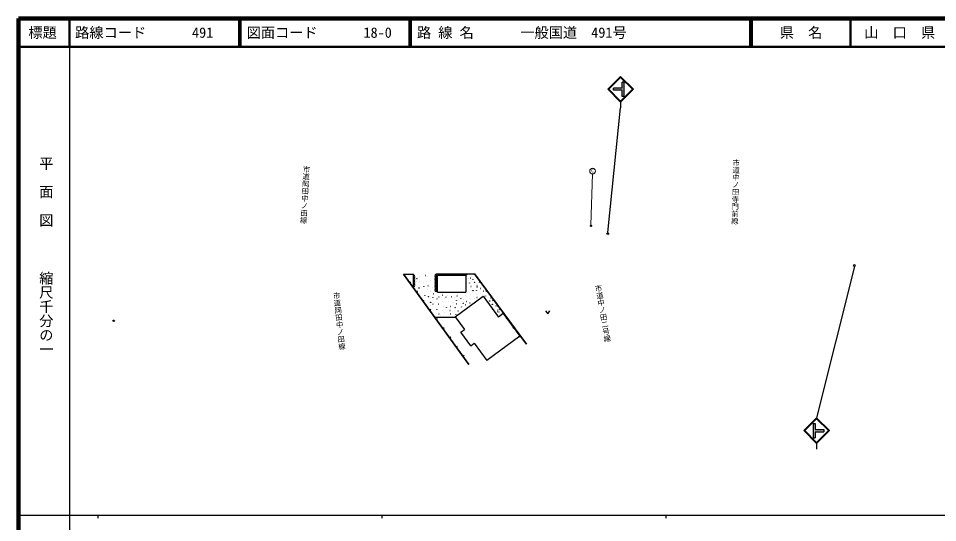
# Model space of a CAD drawing. Units: millimetres on the paper, with parts at other scales. Extents: x 40 to 680, y 20 to 380.
# Drawn here: x 40 to 363.7, y 202.4 to 380 of the extents above; entities that cross this region are included whole.
import ezdxf
from ezdxf.enums import TextEntityAlignment as Align

# ---------------------------------------------------------------- set-up
doc = ezdxf.new("R2010")
doc.units = ezdxf.units.MM
doc.header["$PDMODE"] = 32
doc.header["$PDSIZE"] = 0.5
for name, color, linetype, lineweight in [('M-BGD', 7, 'Continuous', 25), ('M-STR-HTXT', 7, 'Continuous', 13), ('M-STR-STRC', 7, 'Continuous', 25), ('M-TTL', 2, 'Continuous', 140), ('M-TTL-BAND', 7, 'Continuous', 25), ('M-TTL-LINE', 7, 'Continuous', 50)]:
    doc.layers.add(name, color=color, linetype=linetype, lineweight=lineweight)
doc.layers.add('M-OTRS', color=6, linetype='Continuous')
doc.layers.add('M-TTL-TXT', color=7, linetype='Continuous')
doc.styles.add('@ＭＳ ゴシック', font='')
doc.styles.add('ＭＳ ゴシック', font='')
doc.styles.get('@ＭＳ ゴシック').set_extended_font_data('@MS Gothic')
doc.styles.get('ＭＳ ゴシック').set_extended_font_data('MS Gothic')

msp = doc.modelspace()

# ---------------------------------------------------------------- hatches: boundary and pattern name
at = {"layer": 'M-STR-STRC'}
for points in [[(249.575, 355.413), (252.575, 355.413), (252.575, 357.538), (253.325, 357.538), (253.325, 352.538), (252.575, 352.538), (252.575, 354.663), (249.575, 354.663)], [(319.853, 237.301), (320.603, 237.301), (320.603, 235.176), (323.603, 235.176), (323.603, 234.426), (320.603, 234.426), (320.603, 232.301), (319.853, 232.301)]]:
    msp.add_hatch(color=256, dxfattribs=at).paths.add_polyline_path(points)

# ---------------------------------------------------------------- linework, layer by layer
at = {"layer": 'M-BGD'}
for p, q in [((175.606, 289.913), (179.106, 289.934)), ((175.606, 289.913), (179.106, 289.934)), ((175.606, 289.913), (179.106, 289.934)), ((198.663, 258.124), (175.606, 289.913)), ((175.606, 289.913), (198.663, 258.124)), ((177.356, 289.924), (177.358, 289.624)), ((179.106, 285.079), (179.106, 289.934)), ((179.106, 289.934), (179.106, 285.079)), ((187.106, 289.982), (200.605, 290.062)), ((187.106, 289.982), (200.605, 290.062)), ((187.106, 283.674), (187.106, 289.982)), ((187.106, 289.982), (187.106, 283.674)), ((187.579, 283.578), (187.579, 289.578)), ((187.579, 289.578), (197.579, 289.578)), ((189.856, 289.998), (189.859, 289.498)), ((193.856, 290.022), (193.859, 289.522)), ((197.579, 289.578), (197.579, 283.578)), ((197.856, 290.045), (197.858, 289.545)), ((218.938, 265.225), (200.605, 290.062)), ((200.605, 290.062), (218.938, 265.225)), ((177.74, 286.971), (178.145, 287.264)), ((202.645, 287.298), (202.243, 287.001)), ((180.089, 283.733), (180.494, 284.026)), ((187.579, 283.578), (197.579, 283.578)), ((193.758, 274.886), (203.678, 282.139)), ((203.678, 282.139), (209.042, 274.802)), ((205.021, 284.08), (204.619, 283.783)), ((182.438, 280.495), (182.842, 280.788)), ((207.396, 280.861), (206.994, 280.564)), ((184.786, 277.257), (185.191, 277.55)), ((210.767, 276.063), (209.042, 274.802)), ((209.772, 277.643), (209.369, 277.346)), ((210.767, 276.063), (216.616, 268.062)), ((225.641, 276.969), (226.391, 275.969)), ((226.391, 275.969), (227.141, 276.969)), ((193.693, 274.666), (186.644, 274.666)), ((187.135, 274.019), (187.539, 274.312)), ((193.758, 274.886), (197.045, 270.39)), ((212.147, 274.425), (211.745, 274.128)), ((189.483, 270.781), (189.888, 271.074)), ((195.773, 269.461), (197.045, 270.39)), ((199.292, 264.648), (195.773, 269.461)), ((214.523, 271.207), (214.12, 270.91)), ((191.832, 267.543), (192.237, 267.836)), ((199.292, 264.648), (200.564, 265.577)), ((200.564, 265.577), (204.972, 259.548)), ((216.616, 268.062), (204.972, 259.548)), ((216.898, 267.988), (216.496, 267.691)), ((194.18, 264.305), (194.585, 264.599)), ((196.529, 261.067), (196.934, 261.361))]:
    msp.add_line(p, q, dxfattribs=at)
for centre, radius in [((241.657, 306.917), 0.2), ((247.561, 304.186), 0.3), ((334.383, 292.969), 0.3), ((180.357, 288.319), 0.02), ((181.241, 289.202), 0.02), ((183.423, 289.41), 0.02), ((184.099, 289.098), 0.02), ((198.65, 288.526), 0.02), ((199.17, 288.526), 0.02), ((200.054, 288.111), 0.02), ((180.097, 287.435), 0.02), ((181.085, 285.045), 0.02), ((181.396, 287.331), 0.02), ((182.696, 286.967), 0.02), ((182.8, 285.512), 0.02), ((183.683, 287.435), 0.02), ((184.255, 285.772), 0.02), ((184.982, 287.799), 0.02), ((185.71, 285.304), 0.02), ((198.858, 286.811), 0.02), ((199.378, 285.564), 0.02), ((200.573, 287.019), 0.02), ((201.509, 285.928), 0.02), ((201.509, 285.408), 0.02), ((202.808, 284.889), 0.02), ((202.964, 285.304), 0.02), ((182.436, 283.589), 0.02), ((183.111, 282.446), 0.02), ((184.099, 284.629), 0.02), ((184.463, 281.978), 0.02), ((184.982, 283.953), 0.02), ((185.918, 281.77), 0.02), ((186.23, 282.966), 0.02), ((188.049, 281.874), 0.02), ((189.296, 282.498), 0.02), ((190.595, 281.822), 0.02), ((190.959, 282.394), 0.02), ((192.57, 281.926), 0.02), ((193.557, 281.666), 0.02), ((194.493, 282.238), 0.02), ((197.351, 282.394), 0.02), ((197.819, 282.082), 0.02), ((199.326, 282.654), 0.02), ((199.482, 284.265), 0.02), ((200.106, 284.109), 0.02), ((201.197, 282.654), 0.02), ((201.301, 284.109), 0.02), ((201.509, 281.718), 0.02), ((202.756, 283.122), 0.02), ((203.536, 282.862), 0.02), ((203.743, 283.901), 0.02), ((204.523, 282.238), 0.02), ((185.138, 278.912), 0.02), ((185.19, 280.003), 0.02), ((186.022, 279.328), 0.02), ((187.425, 281.199), 0.02), ((187.997, 279.328), 0.02), ((189.504, 280.159), 0.02), ((189.608, 278.652), 0.02), ((189.971, 281.199), 0.02), ((191.323, 280.315), 0.02), ((192.102, 278.548), 0.02), ((193.194, 279.951), 0.02), ((194.233, 279.484), 0.02), ((194.285, 280.679), 0.02), ((195.792, 281.407), 0.02), ((196.676, 279.64), 0.02), ((196.883, 280.991), 0.02), ((197.507, 279.12), 0.02), ((197.767, 280.315), 0.02), ((199.014, 281.199), 0.02), ((199.014, 279.744), 0.02), ((200.625, 281.459), 0.02), ((205.978, 280.471), 0.02), ((206.394, 281.511), 0.02), ((206.914, 279.276), 0.02), ((208.213, 278.756), 0.02), ((208.784, 278.6), 0.02), ((187.321, 277.509), 0.02), ((188.101, 275.898), 0.02), ((188.62, 275.326), 0.02), ((189.452, 276.989), 0.02), ((189.971, 276.418), 0.02), ((190.751, 278.133), 0.02), ((191.998, 277.145), 0.02), ((192.102, 275.95), 0.02), ((193.765, 278.133), 0.02), ((194.077, 275.638), 0.02), ((194.857, 276.937), 0.02), ((196.052, 278.34), 0.02), ((207.641, 277.977), 0.02), ((208.681, 276.729), 0.02), ((208.836, 277.301), 0.02), ((209.2, 276.573), 0.02), ((209.408, 275.69), 0.02)]:
    msp.add_circle(centre, radius, dxfattribs=at)
for centre, start, end in [((179.106, 289.007), 270, 90), ((179.106, 288.007), 270, 90), ((187.106, 289.328), 90, 270), ((187.106, 288.328), 90, 270), ((179.106, 287.007), 270, 90), ((179.106, 286.007), 270, 90), ((187.106, 287.328), 90, 270), ((187.106, 286.328), 90, 270), ((187.106, 285.328), 90, 270), ((187.106, 284.328), 90, 270)]:
    msp.add_arc(centre, 0.5, start, end, dxfattribs=at)
at = {"layer": 'M-OTRS'}
msp.add_point((73.603, 273.506), dxfattribs=at)
at = {"layer": 'M-STR-HTXT'}
msp.add_line((241.63, 307.116), (242.2, 325.213), dxfattribs=at)
msp.add_circle((242.2, 326.213), 1, dxfattribs=at)
at = {"layer": 'M-STR-STRC'}
for p, q in [((247.576, 355.039), (252.076, 359.539)), ((256.576, 355.038), (252.076, 359.539)), ((247.929, 355.039), (252.076, 359.185)), ((256.222, 355.038), (252.076, 359.185)), ((253.325, 357.538), (252.575, 357.538)), ((252.575, 355.413), (252.575, 357.538)), ((253.325, 352.538), (253.325, 357.538)), ((247.576, 355.039), (252.076, 350.538)), ((247.929, 355.039), (252.076, 350.892)), ((249.575, 354.663), (249.575, 355.413)), ((252.575, 355.413), (249.575, 355.413)), ((252.575, 354.663), (249.575, 354.663)), ((252.076, 350.892), (256.222, 355.038)), ((252.076, 350.538), (256.576, 355.038)), ((252.575, 352.538), (252.575, 354.663)), ((252.076, 350.538), (252.076, 348.538)), ((253.325, 352.538), (252.575, 352.538)), ((247.561, 304.553), (252.091, 348.514)), ((334.404, 292.603), (321.117, 239.28)), ((316.604, 234.802), (321.104, 239.302)), ((316.957, 234.802), (321.104, 238.948)), ((319.853, 237.301), (319.853, 232.301)), ((319.853, 237.301), (320.603, 237.301)), ((320.603, 237.301), (320.603, 235.176)), ((325.604, 234.801), (321.104, 239.302)), ((325.25, 234.801), (321.104, 238.948)), ((316.604, 234.802), (321.104, 230.301)), ((316.957, 234.802), (321.104, 230.655)), ((320.603, 235.176), (323.603, 235.176)), ((320.603, 234.426), (320.603, 232.301)), ((320.603, 234.426), (323.603, 234.426)), ((321.104, 230.655), (325.25, 234.801)), ((321.104, 230.301), (325.604, 234.801)), ((323.603, 235.176), (323.603, 234.426)), ((319.853, 232.301), (320.603, 232.301)), ((321.104, 230.301), (321.104, 228.301))]:
    msp.add_line(p, q, dxfattribs=at)
at = {"layer": 'M-TTL'}
for p, q in [((40, 380), (40, 20)), ((680, 380), (40, 380))]:
    msp.add_line(p, q, dxfattribs=at)
at = {"layer": 'M-TTL-BAND'}
for p, q in [((58, 370), (58, 20)), ((40, 205), (579, 205)), ((68, 205), (68, 204)), ((168, 205), (168, 204)), ((268, 205), (268, 204))]:
    msp.add_line(p, q, dxfattribs=at)
at = {"layer": 'M-TTL-LINE'}
for p, q in [((58, 380), (58, 370)), ((117.75, 380), (117.75, 370)), ((118.25, 380), (118.25, 370)), ((177.75, 380), (177.75, 370)), ((178.25, 380), (178.25, 370)), ((297.75, 380), (297.75, 370)), ((298.25, 380), (298.25, 370)), ((333, 380), (333, 370)), ((40, 370), (680, 370))]:
    msp.add_line(p, q, dxfattribs=at)

# ---------------------------------------------------------------- texts
at = {"layer": 'M-BGD', "style": '@ＭＳ ゴシック'}
for s, rotation, p in [('市道中ノ田寺門前線', 268.663, (291.298, 330.455)), ('市道岡田中ノ田線', 266.743, (140.029, 328.232)), ('市道中ノ田二号線', 279.86, (242.588, 285.935)), ('市道岡田中ノ田線', 275.92, (150.427, 283.475))]:
    msp.add_text(s, height=1.833, rotation=rotation, dxfattribs=at).set_placement(p, align=Align.BOTTOM_LEFT)
at = {"layer": 'M-STR-HTXT', "style": 'ＭＳ ゴシック'}
msp.add_text('C', height=1.32, dxfattribs=at).set_placement((242.203, 325.347), align=Align.BOTTOM_CENTER)
at = {"layer": 'M-TTL-BAND', "style": '@ＭＳ ゴシック'}
for s, p in [('平  面  図', (49.777, 306.475)), ('縮尺千分の一', (49.777, 261.03))]:
    msp.add_text(s, height=3.666, rotation=270, dxfattribs=at).set_placement(p, align=Align.MIDDLE_RIGHT)
at = {"layer": 'M-TTL-TXT', "style": 'ＭＳ ゴシック'}
for s, p in [('標題', (48.5, 375)), ('県\u3000名', (315.625, 375)), ('山\u3000口\u3000県', (350.375, 375))]:
    msp.add_text(s, height=3.666, dxfattribs=at).set_placement(p, align=Align.MIDDLE_CENTER)
for s, p in [('路線コード', (60, 375)), ('491', (101.142, 375)), ('図面コード', (120.38, 375)), ('18-0', (161.521, 375)), ('路 線 名', (180.38, 375)), ('一般国道\u3000491号', (216.734, 375))]:
    msp.add_text(s, height=3.666, dxfattribs=at).set_placement(p, align=Align.MIDDLE_LEFT)

doc.saveas('drawing.dxf')
